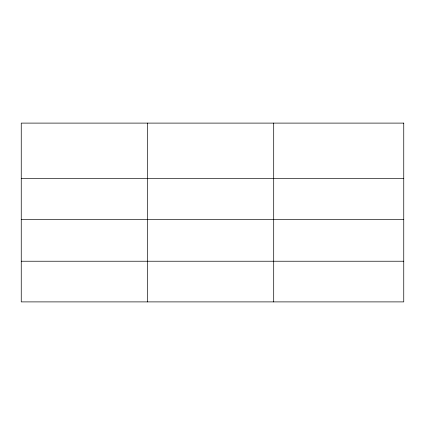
<?xml version="1.0" encoding="UTF-8"?>
<svg xmlns="http://www.w3.org/2000/svg" width="425" height="425" viewBox="0 0 425 425"><rect width="100%" height="100%" fill="white"/><g stroke="black" fill="none" stroke-linecap="round" stroke-linejoin="round"><path stroke-width="0.64" d="M21.25 178.67L403.75 178.67M21.25 219.337L403.75 219.337M21.25 261.232L403.75 261.232M273.7 123.107L273.7 301.893M147.475 123.107L147.475 301.893M403.75 123.107L21.25 123.107L21.25 301.893L403.75 301.893L403.75 123.107"/></g></svg>
